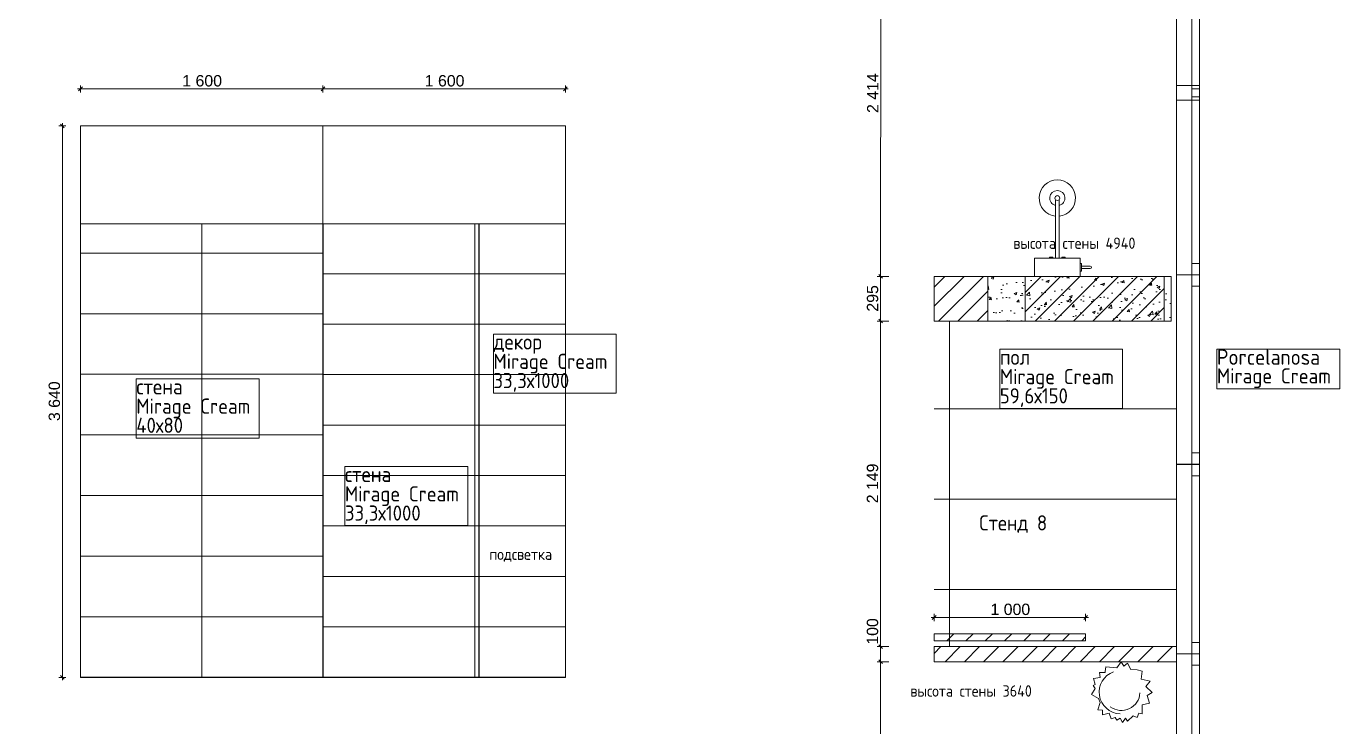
# Model space of a CAD drawing. Header units: millimetres. Extents: x 2336463 to 2579121, y 595385 to 778077.
# Drawn here: x 2495641 to 2504309, y 620925 to 625549 of the extents above; entities that cross this region are included whole.
import ezdxf

# ---------------------------------------------------------------- set-up
doc = ezdxf.new("R2010")
doc.units = ezdxf.units.MM
doc.header["$MEASUREMENT"] = 0
for name, color, linetype, lineweight in [('+ план экспозиций_Ном._пера__1', 7, 'Continuous', 13), ('+возводимые стены_Ном._пера__1', 7, 'Continuous', 13), ('+возводимые стены_Ном._пера__101', 252, 'Continuous', 5), ('+возводимые стены_Ном._пера__5', 5, 'Continuous', 13), ('1 Планировка_Ном._пера__1', 7, 'Continuous', 13), ('Интерьер - Мебель_Ном._пера__1', 7, 'Continuous', 13), ('Окна ARCHICAD_Ном._пера__1', 7, 'Continuous', 13), ('сит план_Ном._пера__1', 7, 'Continuous', 13)]:
    doc.layers.add(name, color=color, linetype=linetype, lineweight=lineweight)
for name, color, linetype, lineweight, true_color in [('+ план экспозиций_Ном._пера__242', 7, 'Continuous', 13, 0x1b55b5), ('+ план экспозиций_Ном._пера__58', 7, 'Continuous', 5, 0xdf0000), ('+возводимые стены_Ном._пера__169', 7, 'Continuous', 5, 0x68b353), ('+возводимые стены_Ном._пера__242', 7, 'Continuous', 13, 0x1b55b5), ('Интерьер - Мебель_Ном._пера__242', 7, 'Continuous', 13, 0x1b55b5), ('Интерьер - Мебель_Ном._пера__55', 7, 'Continuous', 30, 0xff0909), ('сит план_Ном._пера__87', 7, 'Continuous', 20, 0x6a6a6a)]:
    doc.layers.add(name, color=color, linetype=linetype, lineweight=lineweight, true_color=true_color)
for name, color, linetype in [('+возводимые стены', 7, 'Continuous'), ('Интерьер - Мебель', 7, 'Continuous'), ('сит план', 7, 'Continuous')]:
    doc.layers.add(name, color=color, linetype=linetype)
doc.styles.add('СГЕНЕРИР_СТИЛЬ_1', font='arial.ttf')
doc.styles.add('СГЕНЕРИР_СТИЛЬ_4', font='isocp.shx')
doc.dimstyles.new('СГЕНЕРИР_СТИЛЬ__1', dxfattribs={"dimtxt": 75, "dimasz": 23.75, "dimexe": 0.18, "dimexo": 300, "dimgap": 0, "dimtad": 1, "dimtih": 1, "dimtoh": 1, "dimdec": 0, "dimzin": 0, "dimdsep": 46, "dimtxsty": 'СГЕНЕРИР_СТИЛЬ_1', "dimblk": 'ARROWHEAD_6', "dimblk1": 'ARROWHEAD_6', "dimblk2": 'ARROWHEAD_6', "dimcen": 0.09, "dimclrd": 256, "dimclre": 256, "dimclrt": 256, "dimazin": 0, "dimtfac": 1, "dimtdec": 4, "dimtmove": 0, "dimatfit": 3, "dimfxl": 0, "dimtolj": 1, "dimtzin": 0, "dimarcsym": 0})
doc.dimstyles.new('СГЕНЕРИР_СТИЛЬ__2', dxfattribs={"dimtxt": 75, "dimasz": 23.75, "dimexe": 0.18, "dimexo": 300, "dimgap": 0, "dimtad": 1, "dimdec": 0, "dimzin": 0, "dimdsep": 46, "dimtxsty": 'СГЕНЕРИР_СТИЛЬ_1', "dimblk": 'ARROWHEAD_6', "dimblk1": 'ARROWHEAD_6', "dimblk2": 'ARROWHEAD_6', "dimcen": 0.09, "dimclrd": 256, "dimclre": 256, "dimclrt": 256, "dimazin": 0, "dimtfac": 1, "dimtdec": 4, "dimtmove": 0, "dimatfit": 3, "dimfxl": 0, "dimtolj": 1, "dimtzin": 0, "dimarcsym": 0})
pattern_1 = [(45, (2086872.015, 585813.69), (-63.639609, 63.639609), [])]

# ---------------------------------------------------------------- blocks, each defined once
blk = doc.blocks.new('Окно 25_10')
at = {"layer": 'Окна ARCHICAD_Ном._пера__1', "color": 7, "linetype": 'Continuous', "lineweight": 13}
for p, q in [((-625, 100), (625, 100)), ((-625, 0), (-625, 100)), ((625, 0), (625, 100)), ((-625, 0), (-550, 0)), ((-625, -50), (-625, 0)), ((-625, -50), (-625, 0)), ((-550, 0), (-550, -50)), ((-550, 0), (550, 0)), ((550, -50), (550, 0)), ((550, 0), (625, 0)), ((625, -50), (625, 0)), ((625, -50), (625, 0)), ((-625, -50), (625, -50)), ((-550, -50), (-625, -50)), ((550, -50), (-550, -50)), ((625, -50), (550, -50))]:
    blk.add_line(p, q, dxfattribs=at)
blk = doc.blocks.new('Стена_570', base_point=(2503382.2, 616092))
at = {"layer": 'сит план_Ном._пера__87', "linetype": 'Continuous', "lineweight": 20, "true_color": 0x6a6a6a}
h = blk.add_hatch(dxfattribs=at)
h.set_pattern_fill('Блоки_Бетонные_Эффективные', color=251, style=0, pattern_type=2)
h.set_pattern_definition(pattern_1)
h.paths.add_polyline_path([(2503232.3, 622655.3), (2503382.3, 622655.3), (2503382.3, 622657.3), (2503232.3, 622657.3)])
at = {"layer": 'сит план_Ном._пера__1', "color": 7, "linetype": 'Continuous', "lineweight": 13}
for p, q in [((2503332.3, 622657.3), (2503232.3, 622657.3)), ((2503332.3, 622655.3), (2503232.3, 622655.3)), ((2503382.3, 622657.3), (2503332.3, 622657.3)), ((2503382.3, 622655.3), (2503332.3, 622655.3))]:
    blk.add_line(p, q, dxfattribs=at)
at = {"layer": 'сит план_Ном._пера__1', "color": 7, "linetype": 'Continuous', "lineweight": 13, "flags": 128}
for points in [[(2503232.3, 622657.3), (2503232.3, 622655.3)], [(2503382.3, 622655.3), (2503382.3, 622657.3)]]:
    blk.add_lwpolyline(points, dxfattribs=at)
at = {"layer": 'Окна ARCHICAD_Ном._пера__1', "color": 7, "linetype": 'Continuous', "lineweight": 13, "zscale": 1000, "rotation": 89.99891644592851}
for p in [(2503332.3, 625686.1), (2503332.3, 624532.3), (2503332.3, 622030.3), (2503332.3, 620780.3)]:
    blk.add_blockref('Окно 25_10', p, dxfattribs=at)
at = {"layer": 'Окна ARCHICAD_Ном._пера__1', "color": 7, "linetype": 'Continuous', "lineweight": 13, "xscale": -1, "zscale": 1000, "rotation": 89.99891644592851}
blk.add_blockref('Окно 25_10', (2503332.3, 623282.3), dxfattribs=at)
blk = doc.blocks.new('Стена_571', base_point=(2503150.7, 623602.3))
at = {"layer": 'сит план_Ном._пера__87', "linetype": 'Continuous', "lineweight": 20, "true_color": 0x6a6a6a}
h = blk.add_hatch(dxfattribs=at)
h.set_pattern_fill('Блоки_Бетонные_Эффективные', color=251, style=0, pattern_type=2)
h.set_pattern_definition(pattern_1)
h.paths.add_polyline_path([(2503150.7, 623897.3), (2502232.5, 623897.3), (2502232.5, 623602.3), (2503150.7, 623602.3)])
at = {"layer": 'сит план_Ном._пера__1', "color": 7, "linetype": 'Continuous', "lineweight": 13, "flags": 128}
for points in [[(2503150.7, 623897.3), (2502232.5, 623897.3)], [(2502232.5, 623897.3), (2502232.5, 623602.3)], [(2503150.7, 623602.3), (2503150.7, 623897.3)], [(2502232.5, 623602.3), (2503150.7, 623602.3)]]:
    blk.add_lwpolyline(points, dxfattribs=at)
blk = doc.blocks.new('Стена_572', base_point=(2501632.1, 621453.7))
at = {"layer": '+возводимые стены_Ном._пера__169', "linetype": 'Continuous', "lineweight": 5, "true_color": 0x68b353}
h = blk.add_hatch(dxfattribs=at)
h.set_pattern_fill('Блоки_Бетонные_Эффективные', color=85, style=0, pattern_type=2)
h.set_pattern_definition(pattern_1)
h.paths.add_polyline_path([(2501632.1, 621353.7), (2503232.3, 621353.7), (2503232.3, 621453.7), (2501632.1, 621453.7)])
at = {"layer": '+возводимые стены_Ном._пера__101', "color": 252, "linetype": 'Continuous', "lineweight": 5, "flags": 128}
for points in [[(2503232.3, 621453.7), (2501632.1, 621453.7)], [(2501632.1, 621453.7), (2501632.1, 621353.7)], [(2503232.3, 621353.7), (2503232.3, 621453.7)], [(2501632.1, 621353.7), (2503232.3, 621353.7)]]:
    blk.add_lwpolyline(points, dxfattribs=at)
blk = doc.blocks.new('Стена_575', base_point=(2501985.6, 623897.3))
at = {"layer": '+возводимые стены_Ном._пера__169', "linetype": 'Continuous', "lineweight": 5, "true_color": 0x68b353}
h = blk.add_hatch(dxfattribs=at)
h.set_pattern_fill('Блоки_Бетонные_Эффективные', color=85, style=0, pattern_type=2)
h.set_pattern_definition(pattern_1)
h.paths.add_polyline_path([(2501985.6, 623897.3), (2501632.2, 623897.5), (2501632, 623602.5), (2501985.4, 623602.3)])
at = {"layer": '+возводимые стены_Ном._пера__101', "color": 252, "linetype": 'Continuous', "lineweight": 5, "flags": 128}
for points in [[(2501632.2, 623897.5), (2501632, 623602.5)], [(2501985.6, 623897.3), (2501632.2, 623897.5)], [(2501985.4, 623602.3), (2501985.6, 623897.3)], [(2501632, 623602.5), (2501985.4, 623602.3)]]:
    blk.add_lwpolyline(points, dxfattribs=at)
blk = doc.blocks.new('Модель Комнатного Растения 25')
at = {"layer": '+ план экспозиций_Ном._пера__1', "color": 7, "linetype": 'Continuous', "lineweight": 13, "flags": 128}
blk.add_lwpolyline([(-106.5, -130.6), (-106.1, -137.7), (-101.9, -167.7), (-29.8, -161.8), (-1.2, -201.1), (16, -171.9), (40.2, -192), (62.3, -149.4), (104.9, -148), (137.9, -139), (130.5, -86.5), (189.4, -72.7), (161.1, -37.1), (203.9, 2.2), (169.6, 21.9), (186.2, 73.2), (137.3, 84.1), (138.6, 142.2), (114.7, 139), (104.6, 166.5), (77.1, 156.8), (39.9, 191.1), (26.6, 171.8), (7.9, 199.4), (-8.1, 171.9), (-28.9, 184.6), (-40.3, 166.6), (-67.6, 174.8), (-79.8, 138.6), (-125.2, 148.6), (-124.7, 118), (-154.2, 117.3), (-140.7, 67.1), (-150.4, 42), (-196.3, 15.9), (-171.9, -24.3), (-185, -43.7), (-172.2, -51.5), (-184.5, -90), (-138.6, -96.2), (-143.8, -130.3)], close=True, dxfattribs=at)
at = {"layer": '+ план экспозиций_Ном._пера__1', "color": 7, "linetype": 'Continuous', "lineweight": 13}
for major_axis, start_param, end_param in [((146.6, 0), 1.630223, 4.355651), ((122.7, 0), 0.039289, 2.204763)]:
    blk.add_ellipse((0, 0), major_axis=major_axis, ratio=0.982005, start_param=start_param, end_param=end_param, dxfattribs=at)
blk = doc.blocks.new('*D3337', base_point=(2086872, 585813.7))
at = {"layer": 'Интерьер - Мебель_Ном._пера__242', "color": 152, "linetype": 'Continuous', "lineweight": 13, "true_color": 0x1b55b5}
for p, q in [((2501280.1, 628815.7), (2501279.6, 626411.2)), ((2501256.1, 626411.2), (2501332.4, 626411.2)), ((2501292.1, 626398.7), (2501267.1, 626423.7)), ((2501279.6, 626411.2), (2501279.6, 626311.2)), ((2501292, 626298.7), (2501267.1, 626323.7)), ((2501256.1, 626311.2), (2501332.4, 626311.2)), ((2501279.6, 626311.2), (2501279, 623897.6))]:
    blk.add_line(p, q, dxfattribs=at)
blk = doc.blocks.new('ARROWHEAD_6')
at = {"color": 0, "linetype": 'Continuous', "lineweight": 0}
for p, q in [((0, 0), (-1, 0)), ((-0.5, -0.5), (0.5, 0.5))]:
    blk.add_line(p, q, dxfattribs=at)
blk = doc.blocks.new('*D3338', base_point=(2086872, 585813.7))
at = {"layer": 'Интерьер - Мебель_Ном._пера__242', "color": 152, "linetype": 'Continuous', "lineweight": 13, "true_color": 0x1b55b5}
for p, q in [((2501292, 626298.7), (2501267.1, 626323.7)), ((2501279.6, 626311.2), (2501279, 623897.6)), ((2501255.6, 623897.6), (2501332.2, 623897.6)), ((2501291.5, 623885.1), (2501266.5, 623910.1)), ((2501279, 623897.6), (2501279, 623602.6))]:
    blk.add_line(p, q, dxfattribs=at)
at = {"layer": 'Интерьер - Мебель_Ном._пера__242', "color": 152, "lineweight": 13, "true_color": 0x1b55b5, "insert": (2501264.3, 624976.2), "char_height": 75, "attachment_point": 7, "rotation": 89.98777, "style": 'СГЕНЕРИР_СТИЛЬ_1'}
blk.add_mtext('\\A1;{\\pql;\\fArial|b0|i0|c204|p38;2\xa0414}', dxfattribs=at)
blk = doc.blocks.new('*D3339', base_point=(2086872, 585813.7))
at = {"layer": 'Интерьер - Мебель_Ном._пера__242', "color": 152, "linetype": 'Continuous', "lineweight": 13, "true_color": 0x1b55b5}
for p, q in [((2501291.5, 623885.1), (2501266.5, 623910.1)), ((2501279, 623897.6), (2501279, 623602.6)), ((2501291.5, 623590.1), (2501266.5, 623615.1))]:
    blk.add_line(p, q, dxfattribs=at)
at = {"layer": 'Интерьер - Мебель_Ном._пера__242', "color": 152, "lineweight": 13, "true_color": 0x1b55b5, "insert": (2501264, 623664.7), "char_height": 75, "attachment_point": 7, "rotation": 89.98777, "style": 'СГЕНЕРИР_СТИЛЬ_1'}
blk.add_mtext('\\A1;{\\pql;\\fArial|b0|i0|c204|p38;295}', dxfattribs=at)
blk = doc.blocks.new('*D3340', base_point=(2086872, 585813.7))
at = {"layer": 'Интерьер - Мебель_Ном._пера__242', "color": 152, "linetype": 'Continuous', "lineweight": 13, "true_color": 0x1b55b5}
for p, q in [((2501279, 623897.6), (2501279, 623602.6)), ((2501255.5, 623602.6), (2501332, 623602.6)), ((2501291.5, 623590.1), (2501266.5, 623615.1)), ((2501279, 623602.6), (2501278.5, 621453.7)), ((2501291, 621441.2), (2501266, 621466.2))]:
    blk.add_line(p, q, dxfattribs=at)
at = {"layer": 'Интерьер - Мебель_Ном._пера__242', "color": 152, "lineweight": 13, "true_color": 0x1b55b5, "char_height": 75, "attachment_point": 7, "rotation": 89.98777, "style": 'СГЕНЕРИР_СТИЛЬ_1'}
for s, insert in [('\\A1;{\\pql;\\fArial|b0|i0|c204|p38;2\xa0149}', (2501263.7, 622399.9)), ('\\A1;{\\pql;\\fArial|b0|i0|c204|p38;100}', (2501263.5, 621466.2))]:
    blk.add_mtext(s, dxfattribs=dict(at, insert=insert))
blk = doc.blocks.new('*D3341', base_point=(2086872, 585813.7))
at = {"layer": 'Интерьер - Мебель_Ном._пера__242', "color": 152, "linetype": 'Continuous', "lineweight": 13, "true_color": 0x1b55b5}
for p, q in [((2501279, 623602.6), (2501278.5, 621453.7)), ((2501291, 621441.2), (2501266, 621466.2)), ((2501255.1, 621453.7), (2501332.1, 621453.7)), ((2501278.5, 621453.7), (2501278.5, 621353.7)), ((2501291, 621341.2), (2501266, 621366.2))]:
    blk.add_line(p, q, dxfattribs=at)
blk = doc.blocks.new('*D3342', base_point=(2086872, 585813.7))
at = {"layer": 'Интерьер - Мебель_Ном._пера__242', "color": 152, "linetype": 'Continuous', "lineweight": 13, "true_color": 0x1b55b5}
for p, q in [((2501278.5, 621453.7), (2501278.5, 621353.7)), ((2501255.1, 621353.7), (2501332.1, 621353.7)), ((2501291, 621341.2), (2501266, 621366.2)), ((2501278.5, 621353.7), (2501278, 618963)), ((2501290.5, 618950.5), (2501265.5, 618975.5))]:
    blk.add_line(p, q, dxfattribs=at)
at = {"layer": 'Интерьер - Мебель_Ном._пера__242', "color": 152, "lineweight": 13, "true_color": 0x1b55b5, "char_height": 75, "attachment_point": 7, "rotation": 89.98777, "style": 'СГЕНЕРИР_СТИЛЬ_1'}
for s, insert in [('\\A1;{\\pql;\\fArial|b0|i0|c204|p38;2\xa0391}', (2501263.2, 620030.1)), ('\\A1;{\\pql;\\fArial|b0|i0|c204|p38;100}', (2501263, 618975.5))]:
    blk.add_mtext(s, dxfattribs=dict(at, insert=insert))
blk = doc.blocks.new('*D3343', base_point=(2086872, 585813.7))
at = {"layer": 'Интерьер - Мебель_Ном._пера__242', "color": 152, "linetype": 'Continuous', "lineweight": 13, "true_color": 0x1b55b5}
for p, q in [((2501278.5, 621353.7), (2501278, 618963)), ((2501254.5, 618963), (2501332.1, 618963)), ((2501290.5, 618950.5), (2501265.5, 618975.5)), ((2501278, 618963), (2501278, 618863)), ((2501254.5, 618863), (2501332.1, 618863)), ((2501290.5, 618850.5), (2501265.5, 618875.5)), ((2501278, 618863), (2501277.4, 616404.7))]:
    blk.add_line(p, q, dxfattribs=at)
blk = doc.blocks.new('*D3360', base_point=(2086872, 585813.7))
at = {"layer": 'Интерьер - Мебель_Ном._пера__242', "color": 152, "linetype": 'Continuous', "lineweight": 13, "true_color": 0x1b55b5}
for p, q in [((2495980.1, 625135.2), (2495998.8, 625135.2)), ((2496011.3, 625147.7), (2495986.3, 625122.7)), ((2495998.8, 625111.7), (2495998.8, 625158.6)), ((2495998.8, 625135.2), (2497598.8, 625135.2)), ((2497611.3, 625147.7), (2497586.3, 625122.7)), ((2497598.8, 625111.7), (2497598.8, 625158.6))]:
    blk.add_line(p, q, dxfattribs=at)
at = {"layer": 'Интерьер - Мебель_Ном._пера__242', "color": 152, "lineweight": 13, "true_color": 0x1b55b5, "insert": (2496670.6, 625150.2), "char_height": 75, "attachment_point": 7, "style": 'СГЕНЕРИР_СТИЛЬ_1'}
blk.add_mtext('\\A1;{\\pql;\\fArial|b0|i0|c204|p38;1\xa0600}', dxfattribs=at)
blk = doc.blocks.new('*D3361', base_point=(2086872, 585813.7))
at = {"layer": 'Интерьер - Мебель_Ном._пера__242', "color": 152, "linetype": 'Continuous', "lineweight": 13, "true_color": 0x1b55b5}
for p, q in [((2497611.3, 625147.7), (2497586.3, 625122.7)), ((2497598.8, 625111.7), (2497598.8, 625158.6)), ((2497598.8, 625135.2), (2499198.8, 625135.2)), ((2499186.3, 625122.7), (2499211.3, 625147.7)), ((2499198.8, 625111.7), (2499198.8, 625158.6)), ((2499198.8, 625135.2), (2499217.6, 625135.2))]:
    blk.add_line(p, q, dxfattribs=at)
at = {"layer": 'Интерьер - Мебель_Ном._пера__242', "color": 152, "lineweight": 13, "true_color": 0x1b55b5, "insert": (2498270.6, 625150.2), "char_height": 75, "attachment_point": 7, "style": 'СГЕНЕРИР_СТИЛЬ_1'}
blk.add_mtext('\\A1;{\\pql;\\fArial|b0|i0|c204|p38;1\xa0600}', dxfattribs=at)
blk = doc.blocks.new('*D3362', base_point=(2086872, 585813.7))
at = {"layer": 'Интерьер - Мебель_Ном._пера__242', "color": 152, "linetype": 'Continuous', "lineweight": 13, "true_color": 0x1b55b5}
for p, q in [((2495903.2, 624890.5), (2495856.3, 624890.5)), ((2495892.2, 624878), (2495867.2, 624903)), ((2495879.7, 624890.5), (2495879.7, 624909.3)), ((2495879.7, 621250.5), (2495879.7, 624890.5)), ((2495903.2, 621250.5), (2495856.3, 621250.5)), ((2495867.2, 621263), (2495892.2, 621238)), ((2495879.7, 621231.8), (2495879.7, 621250.5))]:
    blk.add_line(p, q, dxfattribs=at)
at = {"layer": 'Интерьер - Мебель_Ном._пера__242', "color": 152, "lineweight": 13, "true_color": 0x1b55b5, "insert": (2495864.7, 622942.3), "char_height": 75, "attachment_point": 7, "rotation": 90, "style": 'СГЕНЕРИР_СТИЛЬ_1'}
blk.add_mtext('\\A1;{\\pql;\\fArial|b0|i0|c204|p38;3\xa0640}', dxfattribs=at)
blk = doc.blocks.new('*D3363', base_point=(2086872, 585813.7))
at = {"layer": 'Интерьер - Мебель_Ном._пера__242', "color": 152, "linetype": 'Continuous', "lineweight": 13, "true_color": 0x1b55b5}
for p, q in [((2501613.4, 621646), (2501632.1, 621646)), ((2501644.6, 621658.5), (2501619.6, 621633.5)), ((2501632.1, 621622.5), (2501632.1, 621669.4)), ((2501632.1, 621646), (2502631.7, 621646)), ((2502619.2, 621633.5), (2502644.2, 621658.5)), ((2502631.7, 621622.5), (2502631.7, 621669.4)), ((2502631.7, 621646), (2502650.4, 621646))]:
    blk.add_line(p, q, dxfattribs=at)
at = {"layer": 'Интерьер - Мебель_Ном._пера__242', "color": 152, "lineweight": 13, "true_color": 0x1b55b5, "insert": (2502003.7, 621661), "char_height": 75, "attachment_point": 7, "style": 'СГЕНЕРИР_СТИЛЬ_1'}
blk.add_mtext('\\A1;{\\pql;\\fArial|b0|i0|c204|p38;1\xa0000}', dxfattribs=at)
blk = doc.blocks.new('Душевой Гарнитур 25_5')
at = {"layer": '1 Планировка_Ном._пера__1', "color": 7, "linetype": 'Continuous', "lineweight": 13}
for p, q in [((150, -85), (150, -35)), ((160, -52), (160, -68)), ((-29, -120), (-51, -120)), ((-12, -120), (12, -120)), ((51, -120), (29, -120)), ((-12, -506.5), (-12, -397.6)), ((12, -506.5), (12, -397.6))]:
    blk.add_line(p, q, dxfattribs=at)
at = {"layer": '1 Планировка_Ном._пера__1', "color": 7, "linetype": 'Continuous', "lineweight": 13, "flags": 128}
blk.add_lwpolyline([(12, -120), (29, -120), (29, -127), (51, -127), (51, -120), (150, -120), (150, -85), (160, -85), (160, -68), (217.3, -68, 1), (217.3, -52), (160, -52), (160, -35), (150, -35), (150, 0), (-150, 0), (-150, -120), (-51, -120), (-51, -127), (-29, -127), (-29, -120), (-12, -120), (-12, -397.6, 19.949874), (12, -397.6)], format="xyb", close=True, dxfattribs=at)
at = {"layer": '1 Планировка_Ном._пера__1', "color": 7, "linetype": 'Continuous', "lineweight": 13}
blk.add_circle((0, -517), 16, dxfattribs=at)
blk.add_arc((0, -517), 50, 103.88654, 76.11346, dxfattribs=at)

msp = doc.modelspace()

# ---------------------------------------------------------------- hatches: boundary and pattern name
at = {"layer": '+ план экспозиций_Ном._пера__242', "linetype": 'Continuous', "lineweight": 13, "true_color": 0x1b55b5}
h = msp.add_hatch(dxfattribs=at)
h.set_pattern_fill('Сетка_596x1500', color=152, style=0, pattern_type=2)
h.set_pattern_definition([(0, (2503232.25, 622425.63), (0, 596), []), (90, (2503232.2, 622425.6), (-1500, 0), [])])
h.paths.add_polyline_path([(2501632.1, 621453.7), (2503232.2, 621453.7), (2503232.2, 623602.3), (2501632.1, 623602.3)])
at = {"layer": '+возводимые стены_Ном._пера__242', "linetype": 'Continuous', "lineweight": 13, "true_color": 0x1b55b5}
h = msp.add_hatch(dxfattribs=at)
h.set_pattern_fill('Блоки_Бетонные_Эффективные', color=152, style=0, pattern_type=2)
h.set_pattern_definition(pattern_1)
h.paths.add_polyline_path([(2502631.7, 621491.8), (2501632.1, 621491.8), (2501632.1, 621538.9), (2502631.7, 621538.9)])
at = {"layer": '+возводимые стены_Ном._пера__5', "linetype": 'Continuous', "lineweight": 13}
h = msp.add_hatch(dxfattribs=at)
h.set_pattern_fill('Сетка_400x800', color=5, style=0, pattern_type=2)
h.set_pattern_definition([(0, (2495998.84, 621250.54), (0, 400), []), (90, (2495998.84, 621250.5), (-800, 0), [])])
h.paths.add_polyline_path([(2495998.8, 621250.5), (2497600.3, 621250.5), (2497600.3, 624245.2), (2495998.8, 624245.2)])
h = msp.add_hatch(dxfattribs=at)
h.set_pattern_fill('Сетка_333x1000', color=5, style=0, pattern_type=2)
h.set_pattern_definition([(0, (2497600.26, 621250.54), (0, 333), []), (90, (2497600.3, 621250.5), (-1000, 0), [])])
h.paths.add_polyline_path([(2499198.8, 621250.5), (2497600.3, 621250.5), (2497600.3, 624245.2), (2499198.8, 624245.2)])
at = {"layer": 'сит план_Ном._пера__1', "linetype": 'Continuous', "lineweight": 13}
h = msp.add_hatch(dxfattribs=at)
h.set_pattern_fill('AR_CONC', style=0, pattern_type=2)
h.set_pattern_definition([(50, (2086872.01, 585813.69), (-182.18467, 15.939086), [19.05, -209.55]), (355, (2086872.01, 585813.69), (-35.24342, 191.056845), [15.24, -167.640584]), (100.451445, (2086887.2, 585812.36), (146.94125, 175.11775), [16.19001, -178.090245]), (46.1842, (2086872.01, 585864.49), (-271.07904, 42.04233), [28.575, -314.325]), (96.63556, (2086894.6, 585860.98), (237.40413, 247.42612), [24.28502, -267.1356]), (351.18415, (2086872.01, 585864.49), (237.40413, 247.42612), [22.85997, -251.45973]), (21, (2086897.41, 585851.79), (-151.61439, 102.2652), [19.05, -209.55]), (326, (2086897.41, 585851.79), (61.80203, 184.18797), [15.24, -167.64]), (71.451445, (2086910.05, 585843.26), (213.41642, 81.92277), [16.19001, -178.08994]), (37.5, (2086872.015, 585813.686), (3.088603, 84.555039), [0, -165.608, 0, -170.18, 0, -168.275]), (7.5, (2086872.015, 585813.69), (66.819663, 100.180575), [0, -97.028, 0, -161.798, 0, -64.135]), (327.5, (2086815.37, 585813.686), (-135.590595, 5.728744), [0, -63.5, 0, -198.12, 0, -262.89]), (317.5, (2086789.97, 585813.69), (148.12918, 25.42649), [0, -82.55, 0, -131.572, 0, -186.69])])
h.paths.add_polyline_path([(2503195.6, 623602.3), (2501985.6, 623602.3), (2501985.6, 623897.3), (2503195.6, 623897.3)])

# ---------------------------------------------------------------- linework, layer by layer
at = {"layer": '+ план экспозиций_Ном._пера__1', "color": 7, "linetype": 'Continuous', "lineweight": 13, "flags": 128}
for points in [[(2498723.8, 623516.9), (2499534.1, 623516.9), (2499534.1, 623126.6), (2498723.8, 623126.6)], [(2502065.5, 623416.1), (2502875.8, 623416.1), (2502875.8, 623025.8), (2502065.5, 623025.8)], [(2503498.2, 623416.1), (2504308.5, 623416.1), (2504308.5, 623154.8), (2503498.2, 623154.8)], [(2496367.3, 623220.9), (2497177.7, 623220.9), (2497177.7, 622830.6), (2496367.3, 622830.6)], [(2497743.9, 622642.3), (2498554.2, 622642.3), (2498554.2, 622252), (2497743.9, 622252)]]:
    msp.add_lwpolyline(points, close=True, dxfattribs=at)
at = {"layer": '+возводимые стены_Ном._пера__1', "color": 7, "linetype": 'Continuous', "lineweight": 13, "flags": 128}
for points in [[(2495998.8, 621250.5), (2497600.3, 621250.5), (2497600.3, 624245.2), (2495998.8, 624245.2)], [(2499198.8, 621250.5), (2497600.3, 621250.5), (2497600.3, 624245.2), (2499198.8, 624245.2)], [(2502631.7, 621491.8), (2501632.1, 621491.8), (2501632.1, 621538.9), (2502631.7, 621538.9)]]:
    msp.add_lwpolyline(points, close=True, dxfattribs=at)
at = {"layer": 'Интерьер - Мебель_Ном._пера__1', "color": 7, "linetype": 'Continuous', "lineweight": 13}
for p, q in [((2495998.8, 624890.5), (2497598.8, 624890.5)), ((2495998.8, 621250.5), (2495998.8, 624890.5)), ((2497598.8, 624890.5), (2497598.8, 621250.5)), ((2497598.8, 624890.5), (2499198.8, 624890.5)), ((2497598.8, 621250.5), (2497598.8, 624890.5)), ((2499198.8, 624890.5), (2499198.8, 621250.5)), ((2497598.8, 621250.5), (2495998.8, 621250.5)), ((2499198.8, 621250.5), (2497598.8, 621250.5))]:
    msp.add_line(p, q, dxfattribs=at)
at = {"layer": 'Интерьер - Мебель_Ном._пера__55', "color": 1, "linetype": 'Continuous', "lineweight": 30, "true_color": 0xff0909}
msp.add_line((2498628.5, 624245.2), (2498628.5, 621250.5), dxfattribs=at)
at = {"layer": 'сит план_Ном._пера__1', "color": 7, "linetype": 'Continuous', "lineweight": 13, "flags": 128}
msp.add_lwpolyline([(2503195.6, 623602.3), (2501985.6, 623602.3), (2501985.6, 623897.3), (2503195.6, 623897.3)], close=True, dxfattribs=at)

# ---------------------------------------------------------------- block references
at = {"layer": '+ план экспозиций_Ном._пера__1', "color": 7, "linetype": 'Continuous', "lineweight": 13, "xscale": -1, "zscale": 1000, "rotation": 180}
msp.add_blockref('Модель Комнатного Растения 25', (2502867.3, 621152.6), dxfattribs=at)
at = {"layer": '+возводимые стены', "color": 252, "lineweight": 5}
for name, p in [('Стена_575', (2501985.6, 623897.3)), ('Стена_572', (2501632.1, 621453.7))]:
    msp.add_blockref(name, p, dxfattribs=at)
at = {"layer": '1 Планировка_Ном._пера__1', "color": 7, "linetype": 'Continuous', "lineweight": 13, "xscale": -1, "zscale": 1000, "rotation": 180}
msp.add_blockref('Душевой Гарнитур 25_5', (2502445, 623897.3), dxfattribs=at)
at = {"layer": 'сит план', "color": 7, "lineweight": 13}
for name, p in [('Стена_570', (2503382.2, 616092)), ('Стена_571', (2503150.7, 623602.3))]:
    msp.add_blockref(name, p, dxfattribs=at)

# ---------------------------------------------------------------- texts
at = {"layer": '+ план экспозиций_Ном._пера__1', "color": 7, "linetype": 'Continuous', "lineweight": 13, "char_height": 102.49, "attachment_point": 1, "style": 'СГЕНЕРИР_СТИЛЬ_4'}
for s, insert, line_spacing_factor in [('\\A1;{\\pql;\\Fisocp.shx;декор\\P\\pql;\\Fisocp.shx;\\H0.975709x;Mirage Cream\\P\\pql;\\Fisocp.shx;33,3х1000}', (2498723.8, 623516.9), 0.761905), ('\\A1;{\\pql;\\Fisocp.shx;пол\\P\\pql;\\Fisocp.shx;\\H0.975709x;Mirage Cream\\P\\pql;\\Fisocp.shx;59,6х150}', (2502065.5, 623416.1), 0.761905), ('\\A1;{\\pql;\\Fisocp.shx;Porcelanosa\\P\\pql;\\Fisocp.shx;\\H0.975709x;Mirage \\Fisocp.shx;Cream}', (2503498.2, 623416.1), 0.735321), ('\\A1;{\\pql;\\Fisocp.shx;стена\\P\\pql;\\Fisocp.shx;\\H0.975709x;Mirage Cream\\P\\pql;\\Fisocp.shx;40х80}', (2496367.3, 623220.9), 0.759832), ('\\A1;{\\pql;\\Fisocp.shx;стена\\P\\pql;\\Fisocp.shx;\\H0.975709x;Mirage Cream\\P\\pql;\\Fisocp.shx;33,3\\Fisocp.shx;х\\Fisocp.shx;1000}', (2497743.9, 622642.3), 0.761905)]:
    msp.add_mtext(s, dxfattribs=dict(at, insert=insert, line_spacing_factor=line_spacing_factor))
at = {"layer": '+ план экспозиций_Ном._пера__58', "color": 12, "linetype": 'Continuous', "lineweight": 5, "true_color": 0xdf0000, "insert": (2501930.7, 622320.4), "char_height": 100, "attachment_point": 1, "style": 'СГЕНЕРИР_СТИЛЬ_4'}
msp.add_mtext('\\A1;{\\pql;\\Fisocp.shx;Стенд \\Fisocp.shx;8}', dxfattribs=at)
at = {"layer": 'Интерьер - Мебель_Ном._пера__1', "color": 7, "linetype": 'Continuous', "lineweight": 13, "char_height": 75, "attachment_point": 1, "style": 'СГЕНЕРИР_СТИЛЬ_4'}
for s, insert in [('\\A1;{\\pql;\\Fisocp.shx;высота стены \\Fisocp.shx;4940}', (2502154, 624154)), ('\\A1;{\\pql;\\Fisocp.shx;подсветка}', (2498697, 622100.8)), ('\\A1;{\\pql;\\Fisocp.shx;высота стены \\Fisocp.shx;3640}', (2501474.6, 621198.3))]:
    msp.add_mtext(s, dxfattribs=dict(at, insert=insert))

# ---------------------------------------------------------------- dimensions: what is measured, and where the dimension line sits
at = {"layer": 'Интерьер - Мебель', "color": 152, "linetype": 'Continuous', "lineweight": 13, "true_color": 0x1b55b5}
for base, p1, p2, angle, picture, middle, turn in [((2501279.6, 626311.2), (2501632.4, 626411.1), (2501632.4, 626311.1), 269.98777, '*D3337', (2501227.1, 626509.5), 89.98777), ((2501279, 623897.6), (2501632.4, 626311.1), (2501632.2, 623897.5), 269.98777, '*D3338', (2501226.8, 625105), 89.98777), ((2495879.7, 624890.5), (2495998.8, 621250.5), (2495998.8, 624890.5), 90, '*D3362', (2495827.2, 623071.1), 90), ((2501278.5, 621453.7), (2501632, 623602.5), (2501632.1, 621453.7), 269.98777, '*D3340', (2501226.2, 622528.8), 89.98777), ((2501279, 623602.6), (2501632.2, 623897.5), (2501632, 623602.5), 269.98777, '*D3339', (2501226.5, 623750.5), 89.98777), ((2501278.5, 621353.7), (2501632.1, 621453.7), (2501632.1, 621353.7), 269.98777, '*D3341', (2501226, 621552), 89.98777), ((2501278, 618963), (2501632.1, 621353.7), (2501632.1, 618962.9), 269.98777, '*D3342', (2501225.7, 620159), 89.98777), ((2501278, 618863), (2501632.1, 618962.9), (2501632.1, 618862.9), 269.98777, '*D3343', (2501225.5, 619061.3), 89.98777)]:
    dim = msp.add_linear_dim(base=base, p1=p1, p2=p2, angle=angle, dimstyle='СГЕНЕРИР_СТИЛЬ__2', dxfattribs=at)
    dim.commit()
    dim.dimension.update_dxf_attribs({"geometry": picture, "text_midpoint": middle, "dimtype": 160, "text_rotation": turn})
for base, p1, p2, picture, middle in [((2497598.8, 625135.2), (2495998.8, 624890.5), (2497598.8, 624890.5), '*D3360', (2496799.4, 625187.7)), ((2499198.8, 625135.2), (2497598.8, 624890.5), (2499198.8, 624890.5), '*D3361', (2498399.4, 625187.7)), ((2502631.7, 621646), (2501632.1, 621538.9), (2502631.7, 621538.9), '*D3363', (2502132.5, 621698.5))]:
    dim = msp.add_linear_dim(base=base, p1=p1, p2=p2, dimstyle='СГЕНЕРИР_СТИЛЬ__1', dxfattribs=at)
    dim.commit()
    dim.dimension.update_dxf_attribs({"geometry": picture, "text_midpoint": middle, "dimtype": 160})

doc.saveas('drawing.dxf')
